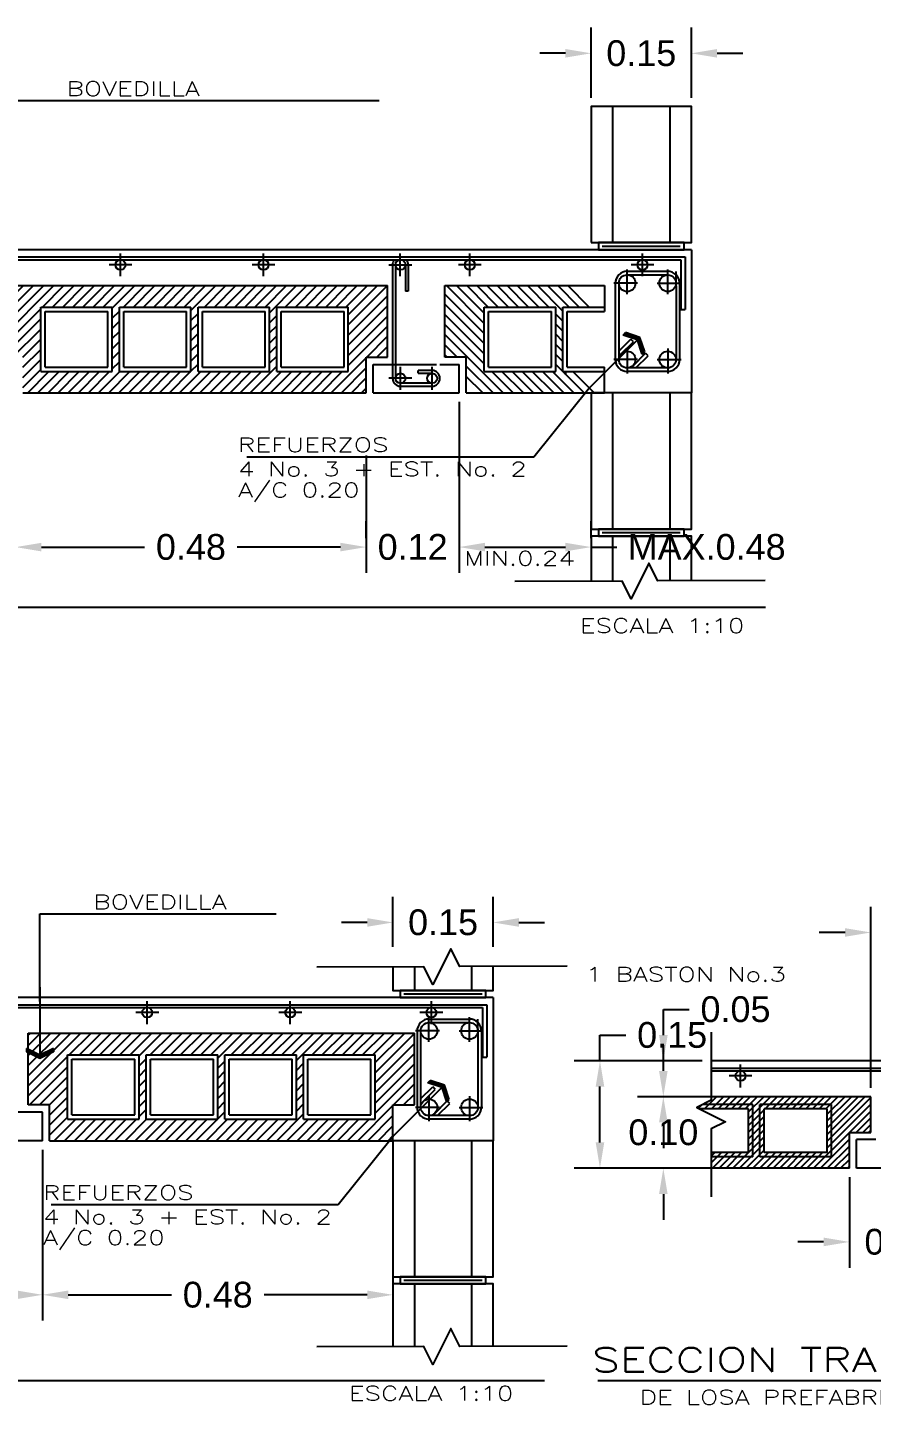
# Model space of a CAD drawing. Header units: inches. Extents: x -370 to 18, y -197 to 199.
# Drawn here: x -239.82 to -233.92, y 4.38 to 13.99 of the extents above; entities that cross this region are included whole.
import ezdxf
from ezdxf.enums import TextEntityAlignment as Align

# ---------------------------------------------------------------- set-up
doc = ezdxf.new("R2010")
doc.units = ezdxf.units.IN
doc.header["$MEASUREMENT"] = 0
doc.header["$PDMODE"] = 34
doc.header["$PDSIZE"] = 0.2
for name, color, linetype in [('ANNOBJ', 2, 'Continuous'), ('BLOCK', 2, 'Continuous'), ('COTAS', 1, 'Continuous'), ('DETALLE1', 1, 'Continuous'), ('EJES', 7, 'Continuous'), ('FLECHAS', 1, 'Continuous'), ('HIERRO', 4, 'Continuous'), ('NOTAS', 4, 'Continuous'), ('REFUERZO', 5, 'Continuous'), ('ROTULACION', 2, 'Continuous'), ('ROTULADO', 4, 'Continuous'), ('SECTION', 5, 'Continuous'), ('SISA', 2, 'Continuous'), ('TEXTO', 2, 'Continuous'), ('Textos', 2, 'Continuous'), ('XFINE', 1, 'Continuous')]:
    doc.layers.add(name, color=color, linetype=linetype)
doc.styles.add('HAND', font='ROMANS.shx', dxfattribs={"width": 1.35})
doc.styles.add('ROMANS', font='romans.shx', dxfattribs={"width": 1.35})
doc.styles.get("Standard").update_dxf_attribs({"font": 'arial.ttf'})
doc.dimstyles.get("Standard").update_dxf_attribs({"dimtxt": 0.18, "dimasz": 0.18, "dimexe": 0.18, "dimexo": 0.0625, "dimgap": 0.09, "dimtad": 0, "dimtih": 1, "dimtoh": 1, "dimdec": 4, "dimzin": 0, "dimdsep": 46, "dimtxsty": 'Standard', "dimcen": 0.09, "dimadec": 0, "dimazin": 0, "dimtfac": 1, "dimtdec": 4, "dimtofl": 0, "dimtmove": 0, "dimatfit": 3, "dimfxl": 1, "dimtolj": 1, "dimtzin": 0, "dimarcsym": 0})

# ---------------------------------------------------------------- blocks, each defined once
blk = doc.blocks.new('*D538')
at = {"layer": 'COTAS', "color": 0, "lineweight": -2, "transparency": 16777216}
for p, q in [((-237.2643, 7.573), (-237.2643, 7.9228)), ((-236.5643, 7.573), (-236.5643, 7.9228)), ((-237.4443, 7.7428), (-237.6243, 7.7428)), ((-236.3843, 7.7428), (-236.2043, 7.7428))]:
    blk.add_line(p, q, dxfattribs=at)
at = {"layer": 'COTAS', "color": 0, "transparency": 16777216}
for points in [[(-237.4443, 7.7728), (-237.4443, 7.7128), (-237.2643, 7.7428)], [(-236.3843, 7.7728), (-236.3843, 7.7128), (-236.5643, 7.7428)]]:
    blk.add_solid(points, dxfattribs=at)
at = {"layer": 'DEFPOINTS', "color": 0, "transparency": 16777216}
for p in [(-236.5643, 7.7428), (-237.2643, 7.5105), (-236.5643, 7.5105)]:
    blk.add_point(p, dxfattribs=at)
at = {"layer": 'COTAS', "color": 0, "transparency": 16777216, "insert": (-236.9143, 7.7428), "char_height": 0.18, "attachment_point": 5}
blk.add_mtext('\\A1;0.15', dxfattribs=at)
blk = doc.blocks.new('*D542')
at = {"layer": 'COTAS', "color": 0, "lineweight": -2, "transparency": 16777216}
for p, q in [((-240.3143, 6.1558), (-240.3143, 4.962)), ((-239.7143, 6.1558), (-239.7143, 4.962)), ((-240.3143, 5.142), (-240.4943, 5.142)), ((-239.8943, 5.142), (-240.1343, 5.142))]:
    blk.add_line(p, q, dxfattribs=at)
at = {"layer": 'COTAS', "color": 0, "transparency": 16777216}
for points in [[(-240.1343, 5.172), (-240.1343, 5.112), (-240.3143, 5.142)], [(-239.8943, 5.172), (-239.8943, 5.112), (-239.7143, 5.142)]]:
    blk.add_solid(points, dxfattribs=at)
at = {"layer": 'DEFPOINTS', "color": 0, "transparency": 16777216}
for p in [(-240.3143, 6.2183), (-239.7143, 6.2183), (-240.3143, 5.142)]:
    blk.add_point(p, dxfattribs=at)
at = {"layer": 'COTAS', "color": 0, "transparency": 16777216, "insert": (-240.8171, 5.142), "char_height": 0.18, "attachment_point": 5}
blk.add_mtext('\\A1;0.12', dxfattribs=at)
blk = doc.blocks.new('*X536')
at = {"color": 0}
for p, q in [((81.1118, 28.291), (81.1852, 28.3643)), ((81.1118, 28.3051), (81.171, 28.3643)), ((81.1118, 28.3192), (81.1569, 28.3643)), ((81.1118, 28.3334), (81.1428, 28.3643)), ((81.1118, 28.3475), (81.1286, 28.3643)), ((81.1118, 28.3617), (81.1145, 28.3643)), ((81.1693, 28.3343), (81.1993, 28.3643)), ((81.1835, 28.3343), (81.2135, 28.3643)), ((81.1976, 28.3343), (81.2276, 28.3643)), ((81.2118, 28.3343), (81.2418, 28.3643)), ((81.2259, 28.3343), (81.2559, 28.3643)), ((81.24, 28.3343), (81.27, 28.3643)), ((81.2542, 28.3343), (81.2842, 28.3643)), ((81.2668, 28.3328), (81.2983, 28.3643)), ((81.2825, 28.3343), (81.3125, 28.3643)), ((81.2966, 28.3343), (81.3266, 28.3643)), ((81.3107, 28.3343), (81.3407, 28.3643)), ((81.3249, 28.3343), (81.3549, 28.3643)), ((81.339, 28.3343), (81.369, 28.3643)), ((81.3532, 28.3343), (81.3832, 28.3643)), ((81.3673, 28.3343), (81.3973, 28.3643)), ((81.3768, 28.3297), (81.4115, 28.3643)), ((81.3956, 28.3343), (81.4256, 28.3643)), ((81.4097, 28.3343), (81.4397, 28.3643)), ((81.4239, 28.3343), (81.4539, 28.3643)), ((81.438, 28.3343), (81.468, 28.3643)), ((81.4522, 28.3343), (81.4822, 28.3643)), ((81.4663, 28.3343), (81.4963, 28.3643)), ((81.4805, 28.3343), (81.5105, 28.3643)), ((81.4868, 28.3265), (81.5246, 28.3643)), ((81.5087, 28.3343), (81.5387, 28.3643)), ((81.5229, 28.3343), (81.5529, 28.3643)), ((81.537, 28.3343), (81.567, 28.3643)), ((81.5512, 28.3343), (81.5812, 28.3643)), ((81.5653, 28.3343), (81.5953, 28.3643)), ((81.5794, 28.3343), (81.6094, 28.3643)), ((81.5936, 28.3343), (81.6236, 28.3643)), ((81.5968, 28.3234), (81.6377, 28.3643)), ((81.5968, 28.3093), (81.6518, 28.3643)), ((81.1118, 28.2768), (81.1668, 28.3318)), ((81.5968, 28.2951), (81.6518, 28.3501)), ((81.5968, 28.281), (81.6518, 28.336)), ((81.1135, 28.2643), (81.1668, 28.3177)), ((81.2668, 28.3187), (81.2768, 28.3287)), ((81.2668, 28.3045), (81.2768, 28.3145)), ((81.3768, 28.3155), (81.3868, 28.3255)), ((81.4868, 28.3124), (81.4968, 28.3224)), ((81.5968, 28.2668), (81.6518, 28.3218)), ((81.1276, 28.2643), (81.1668, 28.3035)), ((81.2668, 28.2904), (81.2768, 28.3004)), ((81.3768, 28.3014), (81.3868, 28.3114)), ((81.3768, 28.2873), (81.3868, 28.2973)), ((81.4868, 28.2983), (81.4968, 28.3083)), ((81.4868, 28.2841), (81.4968, 28.2941)), ((81.5968, 28.2527), (81.6518, 28.3077)), ((81.6226, 28.2643), (81.6518, 28.2936)), ((81.1418, 28.2643), (81.1668, 28.2894)), ((81.1418, 28.2502), (81.1668, 28.2752)), ((81.2668, 28.2762), (81.2768, 28.2862)), ((81.3768, 28.2731), (81.3868, 28.2831)), ((81.4868, 28.27), (81.4968, 28.28)), ((81.6367, 28.2643), (81.6518, 28.2794)), ((81.1418, 28.2361), (81.1668, 28.2611)), ((81.2668, 28.2621), (81.2768, 28.2721)), ((81.2668, 28.248), (81.2768, 28.258)), ((81.3768, 28.259), (81.3868, 28.269)), ((81.3768, 28.2448), (81.3868, 28.2548)), ((81.4868, 28.2558), (81.4968, 28.2658)), ((81.5726, 28.2143), (81.6218, 28.2636)), ((81.6509, 28.2643), (81.6518, 28.2653)), ((81.1418, 28.222), (81.1668, 28.247)), ((81.1483, 28.2143), (81.1783, 28.2443)), ((81.1625, 28.2143), (81.1925, 28.2443)), ((81.1766, 28.2143), (81.2066, 28.2443)), ((81.1907, 28.2143), (81.2207, 28.2443)), ((81.2049, 28.2143), (81.2349, 28.2443)), ((81.219, 28.2143), (81.249, 28.2443)), ((81.2332, 28.2143), (81.2632, 28.2443)), ((81.2473, 28.2143), (81.2773, 28.2443)), ((81.2615, 28.2143), (81.2915, 28.2443)), ((81.2756, 28.2143), (81.3056, 28.2443)), ((81.2897, 28.2143), (81.3197, 28.2443)), ((81.3039, 28.2143), (81.3339, 28.2443)), ((81.318, 28.2143), (81.348, 28.2443)), ((81.3322, 28.2143), (81.3622, 28.2443)), ((81.3463, 28.2143), (81.3763, 28.2443)), ((81.3605, 28.2143), (81.3905, 28.2443)), ((81.3746, 28.2143), (81.4046, 28.2443)), ((81.3887, 28.2143), (81.4187, 28.2443)), ((81.4029, 28.2143), (81.4329, 28.2443)), ((81.417, 28.2143), (81.447, 28.2443)), ((81.4312, 28.2143), (81.4612, 28.2443)), ((81.4453, 28.2143), (81.4753, 28.2443)), ((81.4594, 28.2143), (81.4968, 28.2517)), ((81.4736, 28.2143), (81.5036, 28.2443)), ((81.4877, 28.2143), (81.5177, 28.2443)), ((81.5019, 28.2143), (81.5319, 28.2443)), ((81.516, 28.2143), (81.546, 28.2443)), ((81.5302, 28.2143), (81.5602, 28.2443)), ((81.5443, 28.2143), (81.5743, 28.2443)), ((81.5584, 28.2143), (81.5884, 28.2443)), ((81.5867, 28.2143), (81.6218, 28.2494)), ((81.6009, 28.2143), (81.6218, 28.2353)), ((81.615, 28.2143), (81.6218, 28.2211))]:
    blk.add_line(p, q, dxfattribs=at)
blk = doc.blocks.new('*D546')
at = {"layer": 'COTAS', "color": 0, "lineweight": -2, "transparency": 16777216}
for p, q in [((-239.7143, 6.1558), (-239.7143, 4.962)), ((-237.2643, 5.7826), (-237.2643, 4.962)), ((-239.5343, 5.142), (-238.8132, 5.142)), ((-237.4443, 5.142), (-238.1653, 5.142))]:
    blk.add_line(p, q, dxfattribs=at)
at = {"layer": 'COTAS', "color": 0, "transparency": 16777216}
for points in [[(-239.5343, 5.172), (-239.5343, 5.112), (-239.7143, 5.142)], [(-237.4443, 5.172), (-237.4443, 5.112), (-237.2643, 5.142)]]:
    blk.add_solid(points, dxfattribs=at)
at = {"layer": 'DEFPOINTS', "color": 0, "transparency": 16777216}
for p in [(-239.7143, 6.2183), (-237.2643, 5.8451), (-239.7143, 5.142)]:
    blk.add_point(p, dxfattribs=at)
at = {"layer": 'COTAS', "color": 0, "transparency": 16777216, "insert": (-238.4893, 5.142), "char_height": 0.18, "attachment_point": 5}
blk.add_mtext('\\A1;0.48', dxfattribs=at)
blk = doc.blocks.new('ZA_ARRW0')
for p, q in [((-1, 0), (0, 0)), ((-0.144, 0.188), (-0.05, 0)), ((-0.144, 0.188), (-0.097, 0.188)), ((-0.05, 0), (-0.144, -0.188)), ((-0.097, 0.188), (-0.003, 0)), ((-0.003, 0), (-0.097, -0.188)), ((-0.144, -0.188), (-0.097, -0.188))]:
    blk.add_line(p, q)
for points in [[(-0.144, 0.188), (-0.05, 0), (-0.097, 0.188), (-0.003, 0)], [(-0.144, -0.188), (-0.05, 0), (-0.097, -0.188), (-0.003, 0)]]:
    blk.add_solid(points)
blk = doc.blocks.new('*D548')
at = {"layer": 'COTAS', "color": 0, "lineweight": -2, "transparency": 16777216}
for p, q in [((-236.8017, 11.3781), (-236.8017, 10.1843)), ((-237.4517, 10.4268), (-237.4517, 10.5443)), ((-237.6317, 10.3643), (-237.8117, 10.3643)), ((-236.6217, 10.3643), (-236.4417, 10.3643))]:
    blk.add_line(p, q, dxfattribs=at)
at = {"layer": 'COTAS', "color": 0, "transparency": 16777216}
for points in [[(-237.6317, 10.3943), (-237.6317, 10.3343), (-237.4517, 10.3643)], [(-236.6217, 10.3943), (-236.6217, 10.3343), (-236.8017, 10.3643)]]:
    blk.add_solid(points, dxfattribs=at)
at = {"layer": 'DEFPOINTS', "color": 0, "transparency": 16777216}
for p in [(-236.8017, 11.4406), (-237.4517, 10.3643), (-236.8017, 10.3643)]:
    blk.add_point(p, dxfattribs=at)
at = {"layer": 'COTAS', "color": 0, "transparency": 16777216, "insert": (-237.1267, 10.3643), "char_height": 0.18, "attachment_point": 5}
blk.add_mtext('\\A1;0.12', dxfattribs=at)
blk = doc.blocks.new('*D551')
at = {"layer": 'COTAS', "color": 0, "lineweight": -2, "transparency": 16777216}
for p, q in [((-235.3745, 6.9559), (-235.3745, 7.1359)), ((-235.3745, 7.1359), (-235.1945, 7.1359)), ((-235.1036, 6.7759), (-235.5545, 6.7759)), ((-234.9876, 6.5259), (-235.5545, 6.5259)), ((-235.3745, 6.3459), (-235.3745, 6.1659))]:
    blk.add_line(p, q, dxfattribs=at)
at = {"layer": 'COTAS', "color": 0, "transparency": 16777216}
for points in [[(-235.4045, 6.9559), (-235.3445, 6.9559), (-235.3745, 6.7759)], [(-235.4045, 6.3459), (-235.3445, 6.3459), (-235.3745, 6.5259)]]:
    blk.add_solid(points, dxfattribs=at)
at = {"layer": 'DEFPOINTS', "color": 0, "transparency": 16777216}
for p in [(-235.3745, 6.7759), (-235.0411, 6.7759), (-234.9251, 6.5259)]:
    blk.add_point(p, dxfattribs=at)
at = {"layer": 'COTAS', "color": 0, "transparency": 16777216, "insert": (-234.87, 7.1359), "char_height": 0.18, "attachment_point": 5}
blk.add_mtext('\\A1;0.05', dxfattribs=at)
blk = doc.blocks.new('*D552')
at = {"layer": 'COTAS', "color": 0, "lineweight": -2, "transparency": 16777216}
for p, q in [((-235.3745, 6.7059), (-235.3745, 6.8859)), ((-234.9876, 6.5259), (-235.5545, 6.5259)), ((-235.0305, 6.026), (-235.5545, 6.026)), ((-235.3745, 5.846), (-235.3745, 5.666))]:
    blk.add_line(p, q, dxfattribs=at)
at = {"layer": 'COTAS', "color": 0, "transparency": 16777216}
for points in [[(-235.4045, 6.7059), (-235.3445, 6.7059), (-235.3745, 6.5259)], [(-235.4045, 5.846), (-235.3445, 5.846), (-235.3745, 6.026)]]:
    blk.add_solid(points, dxfattribs=at)
at = {"layer": 'DEFPOINTS', "color": 0, "transparency": 16777216}
for p in [(-235.3745, 6.5259), (-234.9251, 6.5259), (-234.968, 6.026)]:
    blk.add_point(p, dxfattribs=at)
at = {"layer": 'COTAS', "color": 0, "transparency": 16777216, "insert": (-235.3745, 6.276), "char_height": 0.18, "attachment_point": 5}
blk.add_mtext('\\A1;0.10', dxfattribs=at)
blk = doc.blocks.new('*D554')
at = {"layer": 'COTAS', "color": 0, "lineweight": -2, "transparency": 16777216}
for p, q in [((-235.8174, 6.7759), (-235.8174, 6.9559)), ((-235.8174, 6.9559), (-235.6374, 6.9559)), ((-235.437, 6.7759), (-235.9974, 6.7759)), ((-235.8174, 6.206), (-235.8174, 6.5959)), ((-235.437, 6.026), (-235.9974, 6.026))]:
    blk.add_line(p, q, dxfattribs=at)
at = {"layer": 'COTAS', "color": 0, "transparency": 16777216}
for points in [[(-235.8474, 6.5959), (-235.7874, 6.5959), (-235.8174, 6.7759)], [(-235.8474, 6.206), (-235.7874, 6.206), (-235.8174, 6.026)]]:
    blk.add_solid(points, dxfattribs=at)
at = {"layer": 'DEFPOINTS', "color": 0, "transparency": 16777216}
for p in [(-235.8174, 6.7759), (-235.3745, 6.7759), (-235.3745, 6.026)]:
    blk.add_point(p, dxfattribs=at)
at = {"layer": 'COTAS', "color": 0, "transparency": 16777216, "insert": (-235.313, 6.9559), "char_height": 0.18, "attachment_point": 5}
blk.add_mtext('\\A1;0.15', dxfattribs=at)
blk = doc.blocks.new('*D555')
at = {"layer": 'COTAS', "color": 0, "lineweight": -2, "transparency": 16777216}
for p, q in [((-234.0742, 5.9635), (-234.0742, 5.3315)), ((-233.3742, 5.9635), (-233.3742, 5.3315)), ((-234.2542, 5.5115), (-234.4342, 5.5115)), ((-233.1942, 5.5115), (-233.0142, 5.5115))]:
    blk.add_line(p, q, dxfattribs=at)
at = {"layer": 'COTAS', "color": 0, "transparency": 16777216}
for points in [[(-234.2542, 5.5415), (-234.2542, 5.4815), (-234.0742, 5.5115)], [(-233.1942, 5.5415), (-233.1942, 5.4815), (-233.3742, 5.5115)]]:
    blk.add_solid(points, dxfattribs=at)
at = {"layer": 'DEFPOINTS', "color": 0, "transparency": 16777216}
for p in [(-234.0742, 6.026), (-233.3742, 6.026), (-233.3742, 5.5115)]:
    blk.add_point(p, dxfattribs=at)
at = {"layer": 'COTAS', "color": 0, "transparency": 16777216, "insert": (-233.7242, 5.5115), "char_height": 0.18, "attachment_point": 5}
blk.add_mtext('\\A1;0.12', dxfattribs=at)
blk = doc.blocks.new('*D558')
at = {"layer": 'COTAS', "color": 0, "lineweight": -2, "transparency": 16777216}
for p, q in [((-233.9242, 6.5884), (-233.9242, 7.8529)), ((-233.5242, 6.5884), (-233.5242, 7.8529)), ((-234.1042, 7.6729), (-234.2842, 7.6729)), ((-233.3442, 7.6729), (-233.1642, 7.6729))]:
    blk.add_line(p, q, dxfattribs=at)
at = {"layer": 'COTAS', "color": 0, "transparency": 16777216}
for points in [[(-234.1042, 7.7029), (-234.1042, 7.6429), (-233.9242, 7.6729)], [(-233.3442, 7.7029), (-233.3442, 7.6429), (-233.5242, 7.6729)]]:
    blk.add_solid(points, dxfattribs=at)
at = {"layer": 'DEFPOINTS', "color": 0, "transparency": 16777216}
for p in [(-233.5242, 7.6729), (-233.9242, 6.5259), (-233.5242, 6.5259)]:
    blk.add_point(p, dxfattribs=at)
at = {"layer": 'COTAS', "color": 0, "transparency": 16777216, "insert": (-232.8407, 7.6729), "char_height": 0.18, "attachment_point": 5}
blk.add_mtext('\\A1;0.10', dxfattribs=at)
blk = doc.blocks.new('*D559')
at = {"layer": 'COTAS', "color": 0, "lineweight": -2, "transparency": 16777216}
for p, q in [((-239.9017, 11.3781), (-239.9017, 10.1843)), ((-237.4517, 11.0049), (-237.4517, 10.1843)), ((-239.7217, 10.3643), (-239.0006, 10.3643)), ((-237.6317, 10.3643), (-238.3527, 10.3643))]:
    blk.add_line(p, q, dxfattribs=at)
at = {"layer": 'COTAS', "color": 0, "transparency": 16777216}
for points in [[(-239.7217, 10.3943), (-239.7217, 10.3343), (-239.9017, 10.3643)], [(-237.6317, 10.3943), (-237.6317, 10.3343), (-237.4517, 10.3643)]]:
    blk.add_solid(points, dxfattribs=at)
at = {"layer": 'DEFPOINTS', "color": 0, "transparency": 16777216}
for p in [(-239.9017, 11.4406), (-237.4517, 11.0674), (-239.9017, 10.3643)]:
    blk.add_point(p, dxfattribs=at)
at = {"layer": 'COTAS', "color": 0, "transparency": 16777216, "insert": (-238.6767, 10.3643), "char_height": 0.18, "attachment_point": 5}
blk.add_mtext('\\A1;0.48', dxfattribs=at)
blk = doc.blocks.new('*D563')
at = {"layer": 'COTAS', "color": 0, "lineweight": -2, "transparency": 16777216}
for p, q in [((-235.8787, 13.5031), (-235.8787, 13.993)), ((-235.1787, 13.5031), (-235.1787, 13.993)), ((-236.0587, 13.813), (-236.2387, 13.813)), ((-234.9987, 13.813), (-234.8187, 13.813))]:
    blk.add_line(p, q, dxfattribs=at)
at = {"layer": 'COTAS', "color": 0, "transparency": 16777216}
for points in [[(-236.0587, 13.843), (-236.0587, 13.783), (-235.8787, 13.813)], [(-234.9987, 13.843), (-234.9987, 13.783), (-235.1787, 13.813)]]:
    blk.add_solid(points, dxfattribs=at)
at = {"layer": 'DEFPOINTS', "color": 0, "transparency": 16777216}
for p in [(-235.1787, 13.813), (-235.8787, 13.4406), (-235.1787, 13.4406)]:
    blk.add_point(p, dxfattribs=at)
at = {"layer": 'COTAS', "color": 0, "transparency": 16777216, "insert": (-235.5287, 13.813), "char_height": 0.18, "attachment_point": 5}
blk.add_mtext('\\A1;0.15', dxfattribs=at)
blk = doc.blocks.new('*D564')
at = {"layer": 'COTAS', "color": 0, "lineweight": -2, "transparency": 16777216}
for p, q in [((-236.8017, 11.3781), (-236.8017, 10.1843)), ((-235.8787, 10.4268), (-235.8787, 10.5443)), ((-236.6217, 10.3643), (-236.0587, 10.3643)), ((-235.8787, 10.3643), (-235.6987, 10.3643))]:
    blk.add_line(p, q, dxfattribs=at)
at = {"layer": 'COTAS', "color": 0, "transparency": 16777216}
for points in [[(-236.6217, 10.3943), (-236.6217, 10.3343), (-236.8017, 10.3643)], [(-236.0587, 10.3943), (-236.0587, 10.3343), (-235.8787, 10.3643)]]:
    blk.add_solid(points, dxfattribs=at)
at = {"layer": 'DEFPOINTS', "color": 0, "transparency": 16777216}
for p in [(-236.8017, 11.4406), (-235.8787, 10.3643), (-235.8787, 10.3643)]:
    blk.add_point(p, dxfattribs=at)
at = {"layer": 'COTAS', "color": 0, "transparency": 16777216, "insert": (-235.0715, 10.3643), "char_height": 0.18, "attachment_point": 5}
blk.add_mtext('\\A1;MAX.0.48', dxfattribs=at)

msp = doc.modelspace()

# ---------------------------------------------------------------- hatches: boundary and pattern name
at = {"layer": 'COTAS'}
h = msp.add_hatch(dxfattribs=at)
h.set_pattern_fill('_U', color=256, scale=0.03333, angle=45, style=0, pattern_type=0)
h.set_pattern_definition([(45, (-249.736566, 36.052147), (-0.023567975, 0.023567975), [])])
h.paths.add_polyline_path([(-233.92417, 6.52593), (-235.04109, 6.52593), (-235.04109, 6.50093), (-235.09908, 6.47193), (-234.74909, 6.47193), (-234.74909, 6.1053), (-235.04109, 6.1053), (-235.04109, 6.02598), (-234.07415, 6.02598), (-234.07415, 6.27595), (-233.94024, 6.27595), (-233.92417, 6.29202)])
h.paths.add_polyline_path([(-234.19914, 6.1053), (-234.69909, 6.1053), (-234.69909, 6.47193), (-234.19914, 6.47193)], flags=0)
h.paths.add_polyline_path([(-234.22914, 6.1353), (-234.6691, 6.1353), (-234.6691, 6.44194), (-234.22914, 6.44194)], flags=0)
h.paths.add_polyline_path([(-234.69909, 6.47193), (-234.69909, 6.1053), (-234.19914, 6.1053), (-234.19914, 6.47193)], flags=16)
h.paths.add_polyline_path([(-234.77909, 6.44194), (-234.77909, 6.1353), (-235.04109, 6.1353), (-235.04109, 6.1053), (-234.74909, 6.1053), (-234.74909, 6.47193), (-235.09908, 6.47193), (-235.14108, 6.45094), (-235.12308, 6.44194)])

# ---------------------------------------------------------------- linework, layer by layer
at = {"layer": 'ANNOBJ', "color": 1}
for p, q in [((-242.66635, 4.54296), (-236.20476, 4.54296)), ((-235.83225, 4.54296), (-229.19209, 4.54296))]:
    msp.add_line(p, q, dxfattribs=at)
for points in [[(-234.66204, 10.13016), (-235.41204, 10.12759), (-235.47497, 10.25238), (-235.59911, 10.00195), (-235.66204, 10.12674), (-236.41204, 10.12417)], [(-236.04757, 7.437), (-236.79757, 7.43443), (-236.8605, 7.55922), (-236.98464, 7.30879), (-237.04757, 7.43358), (-237.79757, 7.43101)], [(-236.04757, 4.78423), (-236.79757, 4.78166), (-236.8605, 4.90645), (-236.98464, 4.65602), (-237.04757, 4.78081), (-237.79757, 4.77824)]]:
    msp.add_lwpolyline(points, dxfattribs=at)
at = {"layer": 'BLOCK', "color": 3}
for p, q in [((-235.72875, 13.44056), (-235.72875, 12.49056)), ((-235.72875, 11.44056), (-235.72875, 10.49056)), ((-235.72875, 10.44056), (-235.72875, 10.1272)), ((-237.11428, 7.43335), (-237.11428, 7.26833)), ((-237.11428, 6.21833), (-237.11428, 5.26833)), ((-237.11428, 5.21833), (-237.11428, 4.78127))]:
    msp.add_line(p, q, dxfattribs=at)
at = {"layer": 'BLOCK', "color": 2}
for p, q in [((-235.32875, 13.44056), (-235.32875, 12.49056)), ((-235.32875, 11.44056), (-235.32875, 10.49056)), ((-235.32875, 10.44056), (-235.32875, 10.12857)), ((-236.71428, 7.43472), (-236.71428, 7.26833)), ((-236.71428, 6.21833), (-236.71428, 5.26833)), ((-236.71428, 5.21833), (-236.71428, 4.78264))]:
    msp.add_line(p, q, dxfattribs=at)
at = {"layer": 'BLOCK'}
for p, q in [((-235.80219, 12.46556), (-235.25588, 12.46556)), ((-235.80219, 10.46556), (-235.25588, 10.46556)), ((-237.18771, 7.24333), (-236.64141, 7.24333)), ((-237.18771, 5.24333), (-236.64141, 5.24333))]:
    msp.add_line(p, q, dxfattribs=at)
for points in [[(-235.87875, 12.49056), (-235.17875, 12.49056), (-235.17875, 13.44056), (-235.87875, 13.44056)], [(-235.87875, 10.49056), (-235.17875, 10.49056), (-235.17875, 11.44056), (-235.87875, 11.44056)], [(-237.26428, 5.26833), (-236.56428, 5.26833), (-236.56428, 6.21833), (-237.26428, 6.21833)]]:
    msp.add_lwpolyline(points, close=True, dxfattribs=at)
for points in [[(-235.17875, 10.12908), (-235.17875, 10.44056), (-235.87875, 10.44056), (-235.87875, 10.12669)], [(-237.26428, 7.43284), (-237.26428, 7.26833), (-236.56428, 7.26833), (-236.56428, 7.43523)], [(-236.56428, 4.78315), (-236.56428, 5.21833), (-237.26428, 5.21833), (-237.26428, 4.78076)]]:
    msp.add_lwpolyline(points, dxfattribs=at)
at = {"layer": 'COTAS'}
for p, q in [((-235.78464, 12.19056), (-235.78464, 12.01056)), ((-236.05035, 11.57336), (-236.0644, 11.57336)), ((-235.78464, 11.44056), (-235.78464, 11.62056)), ((-236.28054, 10.99213), (-238.28626, 10.99213)), ((-237.64711, 5.76989), (-239.65283, 5.76989))]:
    msp.add_line(p, q, dxfattribs=at)
at = {"layer": 'DETALLE1', "color": 6}
for p, q in [((-235.17875, 12.44056), (-241.5187, 12.44056)), ((-240.00167, 12.19056), (-237.30167, 12.19056)), ((-237.30167, 11.69056), (-237.30167, 12.19056)), ((-236.90167, 12.19056), (-235.78464, 12.19056)), ((-236.90167, 11.69056), (-236.90167, 12.19056)), ((-236.81489, 11.69056), (-236.90167, 11.77734)), ((-237.45167, 11.69056), (-237.30167, 11.69056)), ((-237.45167, 11.44056), (-237.45167, 11.69056)), ((-236.8856, 11.69056), (-236.90167, 11.70663)), ((-236.75167, 11.69056), (-236.90167, 11.69056)), ((-236.75167, 11.44056), (-236.75167, 11.69056)), ((-236.56428, 7.21833), (-241.3313, 7.21833)), ((-239.81428, 6.96833), (-237.11428, 6.96833)), ((-239.81428, 6.46833), (-239.81428, 6.96833)), ((-237.11428, 6.46833), (-237.11428, 6.96833)), ((-229.30758, 6.7759), (-235.04109, 6.7759)), ((-239.66428, 6.46833), (-239.81428, 6.46833)), ((-239.66428, 6.21833), (-239.66428, 6.46833)), ((-237.26428, 6.21833), (-237.26428, 6.46833)), ((-237.26428, 6.46833), (-237.11428, 6.46833)), ((-233.92417, 6.52593), (-235.04109, 6.52593)), ((-233.92417, 6.27595), (-233.92417, 6.52593)), ((-234.07415, 6.27595), (-233.92417, 6.27595)), ((-234.07415, 6.02598), (-234.07415, 6.27595)), ((-233.94024, 6.27595), (-233.92417, 6.29202))]:
    msp.add_line(p, q, dxfattribs=at)
at = {"layer": 'DETALLE1'}
for p, q in [((-239.16925, 12.25572), (-239.16925, 12.41572)), ((-238.16925, 12.25572), (-238.16925, 12.41572)), ((-237.2134, 12.25572), (-237.2134, 12.41572)), ((-236.7273, 12.25572), (-236.7273, 12.41572)), ((-235.52008, 12.25572), (-235.52008, 12.41572)), ((-241.5187, 12.39072), (-235.22266, 12.39072)), ((-239.08925, 12.33572), (-239.24925, 12.33572)), ((-238.08925, 12.33572), (-238.24925, 12.33572)), ((-237.29236, 12.33676), (-237.13236, 12.33676)), ((-236.6473, 12.33572), (-236.8073, 12.33572)), ((-235.44008, 12.33572), (-235.60008, 12.33572)), ((-237.13236, 11.54322), (-237.29236, 11.54322)), ((-237.13236, 11.54322), (-237.29236, 11.54322)), ((-237.21236, 11.46322), (-237.21236, 11.62322)), ((-236.99097, 11.46322), (-236.99097, 11.62322)), ((-241.3313, 7.16849), (-236.60818, 7.16849)), ((-238.98186, 7.03349), (-238.98186, 7.19349)), ((-237.98186, 7.03349), (-237.98186, 7.19349)), ((-236.99587, 7.03349), (-236.99587, 7.19349)), ((-238.90186, 7.11349), (-239.06186, 7.11349)), ((-237.90186, 7.11349), (-238.06186, 7.11349)), ((-236.91587, 7.11349), (-237.07587, 7.11349)), ((-234.83477, 6.59108), (-234.83477, 6.75107)), ((-235.04109, 6.72607), (-229.30758, 6.72607)), ((-234.75478, 6.67107), (-234.91477, 6.67107))]:
    msp.add_line(p, q, dxfattribs=at)
at = {"layer": 'DETALLE1', "color": 2}
for p, q in [((-241.5187, 12.37072), (-235.25286, 12.37072)), ((-237.26736, 12.33572), (-237.26736, 11.54322)), ((-237.17736, 12.33572), (-237.17736, 12.15284)), ((-239.25667, 11.62056), (-239.25667, 12.01056)), ((-238.70667, 11.62056), (-238.70667, 12.01056)), ((-238.15667, 11.62056), (-238.15667, 12.01056)), ((-237.60667, 11.62056), (-237.60667, 12.01056)), ((-236.15667, 11.62056), (-236.15667, 12.01056)), ((-239.69667, 11.62056), (-239.25667, 11.62056)), ((-239.14667, 11.62056), (-238.70667, 11.62056)), ((-238.59667, 11.62056), (-238.15667, 11.62056)), ((-238.04667, 11.62056), (-237.60667, 11.62056)), ((-237.08901, 11.57822), (-237.08901, 11.59822)), ((-237.08901, 11.57822), (-236.99097, 11.57822)), ((-236.59667, 11.62056), (-236.15667, 11.62056)), ((-236.04667, 11.62056), (-235.78464, 11.62056)), ((-236.99097, 11.50822), (-237.21236, 11.50822)), ((-241.3313, 7.14849), (-236.63839, 7.14849)), ((-239.06928, 6.39833), (-239.06928, 6.78833)), ((-238.51928, 6.39833), (-238.51928, 6.78833)), ((-237.96928, 6.39833), (-237.96928, 6.78833)), ((-237.41928, 6.39833), (-237.41928, 6.78833)), ((-235.04109, 6.70607), (-229.30758, 6.70607)), ((-239.50928, 6.39833), (-239.06928, 6.39833)), ((-238.95928, 6.39833), (-238.51928, 6.39833)), ((-238.40928, 6.39833), (-237.96928, 6.39833)), ((-237.85928, 6.39833), (-237.41928, 6.39833)), ((-234.6691, 6.1353), (-234.6691, 6.44194)), ((-234.77909, 6.1353), (-235.04109, 6.1353)), ((-234.22914, 6.1353), (-234.6691, 6.1353))]:
    msp.add_line(p, q, dxfattribs=at)
at = {"layer": 'DETALLE1', "color": 1}
for p, q in [((-237.24736, 12.33572), (-237.24736, 11.54322)), ((-237.15736, 12.33572), (-237.15736, 12.15284)), ((-237.15736, 12.15284), (-237.17736, 12.15284)), ((-236.62667, 11.8559), (-236.90167, 12.1309)), ((-236.62667, 11.92661), (-236.89062, 12.19056)), ((-236.62667, 11.99732), (-236.81991, 12.19056)), ((-236.5992, 12.04056), (-236.7492, 12.19056)), ((-236.52849, 12.04056), (-236.67849, 12.19056)), ((-236.45778, 12.04056), (-236.60778, 12.19056)), ((-236.38707, 12.04056), (-236.53707, 12.19056)), ((-236.31636, 12.04056), (-236.46636, 12.19056)), ((-236.24565, 12.04056), (-236.39565, 12.19056)), ((-236.17494, 12.04056), (-236.32494, 12.19056)), ((-236.07667, 12.013), (-236.25423, 12.19056)), ((-236.03352, 12.04056), (-236.18352, 12.19056)), ((-235.96281, 12.04056), (-236.11281, 12.19056)), ((-235.8921, 12.04056), (-236.0421, 12.19056)), ((-239.22667, 11.59056), (-239.22667, 12.04056)), ((-238.67667, 11.59056), (-238.67667, 12.04056)), ((-238.12667, 11.59056), (-238.12667, 12.04056)), ((-237.57667, 11.59056), (-237.57667, 12.04056)), ((-236.62667, 11.78519), (-236.90167, 12.06019)), ((-236.12667, 11.59056), (-236.12667, 12.04056)), ((-239.69667, 12.01056), (-239.25667, 12.01056)), ((-239.69667, 11.62056), (-239.69667, 12.01056)), ((-239.14667, 12.01056), (-238.70667, 12.01056)), ((-239.14667, 11.62056), (-239.14667, 12.01056)), ((-238.59667, 11.62056), (-238.59667, 12.01056)), ((-238.59667, 12.01056), (-238.15667, 12.01056)), ((-238.04667, 11.62056), (-238.04667, 12.01056)), ((-238.04667, 12.01056), (-237.60667, 12.01056)), ((-236.62667, 11.71448), (-236.90167, 11.98948)), ((-236.59667, 12.01056), (-236.15667, 12.01056)), ((-236.59667, 11.62056), (-236.59667, 12.01056)), ((-236.07667, 11.94229), (-236.12667, 11.99229)), ((-236.04667, 12.01056), (-235.78464, 12.01056)), ((-236.04667, 11.62056), (-236.04667, 12.01056)), ((-236.62667, 11.64376), (-236.90167, 11.91876)), ((-236.49418, 11.44056), (-236.90167, 11.84805)), ((-236.07667, 11.87158), (-236.12667, 11.92158)), ((-236.07667, 11.80087), (-236.12667, 11.85087)), ((-236.07667, 11.73016), (-236.12667, 11.78016)), ((-236.07667, 11.65945), (-236.12667, 11.70945)), ((-235.92849, 11.44056), (-236.12667, 11.63874)), ((-239.72667, 11.59056), (-239.22667, 11.59056)), ((-239.17667, 11.59056), (-238.67667, 11.59056)), ((-238.62667, 11.59056), (-238.12667, 11.59056)), ((-238.07667, 11.59056), (-237.57667, 11.59056)), ((-236.99097, 11.59822), (-237.08901, 11.59822)), ((-236.56489, 11.44056), (-236.75167, 11.62734)), ((-236.6356, 11.44056), (-236.75167, 11.55663)), ((-236.62667, 11.59056), (-236.12667, 11.59056)), ((-236.42347, 11.44056), (-236.57347, 11.59056)), ((-236.35276, 11.44056), (-236.50276, 11.59056)), ((-236.28205, 11.44056), (-236.43205, 11.59056)), ((-236.21133, 11.44056), (-236.36133, 11.59056)), ((-236.14062, 11.44056), (-236.29062, 11.59056)), ((-236.06991, 11.44056), (-236.21991, 11.59056)), ((-235.9992, 11.44056), (-236.1492, 11.59056)), ((-236.07667, 11.59056), (-235.78464, 11.59056)), ((-235.85778, 11.44056), (-236.00778, 11.59056)), ((-237.21236, 11.48822), (-236.99097, 11.48822)), ((-239.50928, 6.78833), (-239.06928, 6.78833)), ((-239.50928, 6.39833), (-239.50928, 6.78833)), ((-239.03928, 6.36833), (-239.03928, 6.81833)), ((-238.95928, 6.78833), (-238.51928, 6.78833)), ((-238.95928, 6.39833), (-238.95928, 6.78833)), ((-238.48928, 6.36833), (-238.48928, 6.81833)), ((-238.40928, 6.78833), (-237.96928, 6.78833)), ((-238.40928, 6.39833), (-238.40928, 6.78833)), ((-237.93928, 6.36833), (-237.93928, 6.81833)), ((-237.85928, 6.78833), (-237.41928, 6.78833)), ((-237.85928, 6.39833), (-237.85928, 6.78833)), ((-237.38928, 6.36833), (-237.38928, 6.81833)), ((-234.69909, 6.1053), (-234.69909, 6.47193)), ((-239.53928, 6.36833), (-239.03928, 6.36833)), ((-238.98928, 6.36833), (-238.48928, 6.36833)), ((-238.43928, 6.36833), (-237.93928, 6.36833)), ((-237.88928, 6.36833), (-237.38928, 6.36833)), ((-234.77909, 6.44194), (-235.12308, 6.44194)), ((-234.77909, 6.1353), (-234.77909, 6.44194)), ((-234.22914, 6.44194), (-234.6691, 6.44194)), ((-234.22914, 6.1353), (-234.22914, 6.44194)), ((-234.74909, 6.1053), (-235.04109, 6.1053)), ((-234.19914, 6.1053), (-234.69909, 6.1053))]:
    msp.add_line(p, q, dxfattribs=at)
at = {"layer": 'DETALLE1', "color": 3}
for p, q in [((-239.72667, 12.04056), (-239.22667, 12.04056)), ((-239.72667, 11.59056), (-239.72667, 12.04056)), ((-239.17667, 12.04056), (-238.67667, 12.04056)), ((-239.17667, 11.59056), (-239.17667, 12.04056)), ((-238.62667, 11.59056), (-238.62667, 12.04056)), ((-238.62667, 12.04056), (-238.12667, 12.04056)), ((-238.07667, 11.59056), (-238.07667, 12.04056)), ((-238.07667, 12.04056), (-237.57667, 12.04056)), ((-236.62667, 12.04056), (-236.12667, 12.04056)), ((-236.62667, 11.59056), (-236.62667, 12.04056)), ((-236.07667, 12.04056), (-235.78464, 12.04056)), ((-236.07667, 11.59056), (-236.07667, 12.04056)), ((-236.93597, 11.64056), (-236.80167, 11.64056)), ((-239.53928, 6.81833), (-239.03928, 6.81833)), ((-239.53928, 6.36833), (-239.53928, 6.81833)), ((-238.98928, 6.81833), (-238.48928, 6.81833)), ((-238.98928, 6.36833), (-238.98928, 6.81833)), ((-238.43928, 6.81833), (-237.93928, 6.81833)), ((-238.43928, 6.36833), (-238.43928, 6.81833)), ((-237.88928, 6.81833), (-237.38928, 6.81833)), ((-237.88928, 6.36833), (-237.88928, 6.81833)), ((-234.74909, 6.47193), (-235.09908, 6.47193)), ((-234.74909, 6.1053), (-234.74909, 6.47193)), ((-234.19914, 6.47193), (-234.69909, 6.47193)), ((-234.19914, 6.1053), (-234.19914, 6.47193)), ((-233.88986, 6.22596), (-234.02416, 6.22596))]:
    msp.add_line(p, q, dxfattribs=at)
at = {"layer": 'DETALLE1', "color": 5}
for p, q in [((-237.40167, 11.64056), (-236.96097, 11.64056)), ((-237.40167, 11.44056), (-237.40167, 11.64056)), ((-236.80167, 11.44056), (-236.80167, 11.64056)), ((-237.40167, 11.44056), (-236.80167, 11.44056)), ((-239.71428, 6.41833), (-240.15497, 6.41833)), ((-239.71428, 6.21833), (-239.71428, 6.41833)), ((-239.71428, 6.21833), (-240.31428, 6.21833)), ((-234.02416, 6.02598), (-234.02416, 6.22596)), ((-233.42422, 6.02598), (-234.02416, 6.02598))]:
    msp.add_line(p, q, dxfattribs=at)
at = {"layer": 'DETALLE1', "color": 4}
for p, q in [((-239.85167, 11.44056), (-237.45167, 11.44056)), ((-236.75167, 11.44056), (-235.78464, 11.44056)), ((-239.66428, 6.21833), (-237.26428, 6.21833)), ((-234.07415, 6.02598), (-235.04109, 6.02598))]:
    msp.add_line(p, q, dxfattribs=at)
at = {"layer": 'DETALLE1', "color": 3}
for centre in [(-239.16925, 12.33572), (-238.16925, 12.33572), (-237.21236, 12.33572), (-236.7273, 12.33572), (-235.52008, 12.33572), (-237.21236, 11.54322), (-236.99097, 11.54322), (-238.98186, 7.11349), (-237.98186, 7.11349), (-236.99587, 7.11349), (-234.83477, 6.67107)]:
    msp.add_circle(centre, 0.035, dxfattribs=at)
at = {"layer": 'DETALLE1', "color": 2}
for centre, start, end in [((-237.21236, 12.33572), 140.478804, 180), ((-237.21236, 12.33572), 0, 39.521196), ((-237.21236, 11.54322), 180, 270)]:
    msp.add_arc(centre, 0.055, start, end, dxfattribs=at)
at = {"layer": 'DETALLE1', "color": 1}
msp.add_arc((-236.99097, 11.54322), 0.055, 270, 90, dxfattribs=at)
at = {"layer": 'EJES', "color": 1}
for p, q in [((-235.6274, 12.13046), (-235.6274, 12.30361)), ((-235.34367, 12.13046), (-235.34367, 12.30361)), ((-235.55401, 12.20743), (-235.72071, 12.20743)), ((-235.41706, 12.20743), (-235.25037, 12.20743)), ((-235.6274, 11.75067), (-235.6274, 11.57752)), ((-235.34367, 11.75067), (-235.34367, 11.57752)), ((-235.55401, 11.6737), (-235.72071, 11.6737)), ((-235.41706, 11.6737), (-235.25037, 11.6737)), ((-237.01293, 6.90822), (-237.01293, 7.08137)), ((-236.7292, 6.90822), (-236.7292, 7.08137)), ((-236.93954, 6.98519), (-237.10623, 6.98519)), ((-236.80259, 6.98519), (-236.6359, 6.98519)), ((-236.93954, 6.45146), (-237.10623, 6.45146)), ((-237.01293, 6.52843), (-237.01293, 6.35528)), ((-236.80259, 6.45146), (-236.6359, 6.45146)), ((-236.7292, 6.52843), (-236.7292, 6.35528))]:
    msp.add_line(p, q, dxfattribs=at)
at = {"layer": 'FLECHAS'}
for p, q in [((-239.91939, 13.48262), (-237.36192, 13.48262)), ((-235.25286, 12.37072), (-235.25286, 12.02454)), ((-235.89072, 11.47622), (-236.28054, 10.99213)), ((-239.732, 7.80264), (-238.08008, 7.80264)), ((-239.732, 7.19027), (-239.732, 7.80264)), ((-236.63839, 7.14849), (-236.63839, 6.8023)), ((-237.25729, 6.25398), (-237.64711, 5.76989))]:
    msp.add_line(p, q, dxfattribs=at)
at = {"layer": 'FLECHAS', "color": 2}
for p, q in [((-235.22266, 12.39072), (-235.22266, 12.02454)), ((-235.6274, 12.26556), (-235.34367, 12.26556)), ((-235.25286, 12.02454), (-235.22266, 12.02454)), ((-236.60818, 7.16849), (-236.60818, 6.8023)), ((-237.01293, 7.04333), (-236.7292, 7.04333)), ((-236.63839, 6.8023), (-236.60818, 6.8023))]:
    msp.add_line(p, q, dxfattribs=at)
at = {"layer": 'HIERRO'}
for centre in [(-235.6274, 12.20743), (-235.34367, 12.20743), (-235.6274, 11.6737), (-235.34367, 11.6737), (-237.01293, 6.98519), (-236.7292, 6.98519), (-237.01293, 6.45146), (-236.7292, 6.45146)]:
    msp.add_circle(centre, 0.05814, dxfattribs=at)
at = {"layer": 'REFUERZO', "color": 2}
for p, q in [((-235.62554, 12.29056), (-235.34554, 12.29056)), ((-235.28554, 12.20743), (-235.28554, 12.28867)), ((-235.71054, 12.20556), (-235.71054, 11.67556)), ((-235.68554, 12.20743), (-235.68554, 11.6737)), ((-235.28554, 12.19008), (-235.28554, 11.6737)), ((-235.26054, 12.20556), (-235.26054, 11.67556)), ((-235.68562, 11.73246), (-235.60134, 11.81675)), ((-235.6689, 11.71383), (-235.58366, 11.79907)), ((-235.58366, 11.79907), (-235.60134, 11.81675)), ((-235.58885, 11.62877), (-235.49914, 11.71848)), ((-235.5667, 11.61556), (-235.48146, 11.70081)), ((-235.48146, 11.70081), (-235.49914, 11.71848)), ((-235.34367, 11.61556), (-235.6274, 11.61556)), ((-235.34554, 11.59056), (-235.62554, 11.59056)), ((-237.01107, 7.06833), (-236.73107, 7.06833)), ((-236.67107, 6.98519), (-236.67107, 7.06643)), ((-237.09607, 6.98333), (-237.09607, 6.45333)), ((-237.07107, 6.98519), (-237.07107, 6.45146)), ((-236.67107, 6.96784), (-236.67107, 6.45146)), ((-236.64607, 6.98333), (-236.64607, 6.45333)), ((-237.07115, 6.51023), (-236.98687, 6.59452)), ((-237.05443, 6.4916), (-236.96919, 6.57684)), ((-236.96919, 6.57684), (-236.98687, 6.59452)), ((-236.97438, 6.40654), (-236.88466, 6.49625)), ((-236.95223, 6.39333), (-236.86699, 6.47857)), ((-236.86699, 6.47857), (-236.88466, 6.49625)), ((-236.7292, 6.39333), (-237.01293, 6.39333)), ((-236.73107, 6.36833), (-237.01107, 6.36833))]:
    msp.add_line(p, q, dxfattribs=at)
for centre, start, end in [((-235.62554, 12.20556), 90, 180), ((-235.62554, 12.20556), 90, 91.256573), ((-235.34554, 12.20556), 0, 90), ((-235.62554, 11.67556), 180, 270), ((-235.34554, 11.67556), 270, 0), ((-237.01107, 6.98333), 90, 180), ((-237.01107, 6.98333), 90, 91.256573), ((-236.73107, 6.98333), 0, 90), ((-237.01107, 6.45333), 180, 270), ((-236.73107, 6.45333), 270, 0)]:
    msp.add_arc(centre, 0.085, start, end, dxfattribs=at)
at = {"layer": 'ROTULACION'}
msp.add_lwpolyline([(-233.698, 6.70974, 0, 0.04166, 0), (-233.77094, 6.81124, 0, 0, 0), (-234.16292, 7.35674, 0, 0, 0), (-234.25529, 7.35674, 0, 0, 0), (-234.25537, 7.35674, 0, 0, 0)], format="xyseb", dxfattribs=at)
at = {"layer": 'SECTION', "color": 6}
for p, q in [((-235.17875, 12.44056), (-235.17875, 11.44056)), ((-236.56428, 7.21833), (-236.56428, 6.21833))]:
    msp.add_line(p, q, dxfattribs=at)
at = {"layer": 'SISA', "color": 2}
for points in [[(-235.82875, 12.49056), (-235.82875, 12.44056), (-235.22875, 12.44056), (-235.22875, 12.49056)], [(-235.82875, 10.49056), (-235.82875, 10.44056), (-235.22875, 10.44056), (-235.22875, 10.49056)], [(-237.21428, 7.26833), (-237.21428, 7.21833), (-236.61428, 7.21833), (-236.61428, 7.26833)], [(-237.21428, 5.26833), (-237.21428, 5.21833), (-236.61428, 5.21833), (-236.61428, 5.26833)]]:
    msp.add_lwpolyline(points, close=True, dxfattribs=at)
at = {"layer": 'Textos'}
msp.add_lwpolyline([(-235.04109, 6.97589), (-235.04109, 6.50093), (-235.14108, 6.45094), (-234.9411, 6.35095), (-235.04109, 6.30095), (-235.04109, 5.826)], dxfattribs=at)
at = {"layer": 'XFINE'}
msp.add_line((-243.65815, 9.94549), (-234.65943, 9.94549), dxfattribs=at)

# ---------------------------------------------------------------- block references
at = {"layer": 'DETALLE1', "xscale": 4.999999987499997, "yscale": 4.999999987499997, "zscale": 4.999999987499997}
for p in [(-645.56081, -129.63097), (-645.37341, -134.8532)]:
    msp.add_blockref('*X536', p, dxfattribs=at)
at = {"layer": 'FLECHAS', "yscale": 0.5, "zscale": 0.5}
for p, xscale, rotation in [((-235.53716, 11.82977), -0.500000000000004, 225), ((-239.732, 6.79013), 0.5, 270), ((-236.90373, 6.60754), -0.500000000000004, 225)]:
    msp.add_blockref('ZA_ARRW0', p, dxfattribs=dict(at, xscale=xscale, rotation=rotation))

# ---------------------------------------------------------------- texts
at = {"layer": 'NOTAS', "color": 2, "style": 'ROMANS', "width": 1.35}
msp.add_text('1 BASTON No.3', height=0.0999904, dxfattribs=at).set_placement((-235.91706, 7.33068))
at = {"layer": 'NOTAS', "style": 'ROMANS', "width": 1.35}
msp.add_text('DE LOSA PREFABRICADA', height=0.0999904, dxfattribs=at).set_placement((-233.37657, 4.37628), align=Align.RIGHT)
at = {"layer": 'ROTULADO', "color": 6, "style": 'HAND', "width": 1.35}
msp.add_text('SECCION TRANSVERSAL', height=0.1686915, dxfattribs=at).set_placement((-235.8731, 4.60355))
at = {"layer": 'TEXTO', "color": 4, "linetype": 'Continuous', "style": 'HAND', "width": 1.35}
for s, p in [('BOVEDILLA', (-239.54636, 13.51609)), ('4 No. 3 + EST. No. 2', (-238.34811, 10.85866)), ('A/C 0.20', (-238.34811, 10.71283)), ('BOVEDILLA', (-239.35896, 7.83611)), ('4 No. 3 + EST. No. 2', (-239.71017, 5.63643)), ('A/C 0.20', (-239.71017, 5.4906)), ('ESCALA 1:10', (-237.5737, 4.40312))]:
    msp.add_text(s, height=0.1, dxfattribs=at).set_placement(p)
at = {"layer": 'TEXTO', "color": 2, "linetype": 'Continuous', "style": 'HAND', "width": 1.35}
for s, p in [('REFUERZOS', (-238.34811, 11.02856)), ('MIN.0.24', (-236.76728, 10.23613)), ('REFUERZOS', (-239.71017, 5.80633))]:
    msp.add_text(s, height=0.1, dxfattribs=at).set_placement(p)
at = {"layer": 'TEXTO', "color": 4, "style": 'ROMANS', "width": 1.35}
msp.add_text('ESCALA 1:10', height=0.0999653, dxfattribs=at).set_placement((-235.95842, 9.76505))

# ---------------------------------------------------------------- dimensions: what is measured, and where the dimension line sits
at = {"layer": 'COTAS', "color": 1}
for base, p1, p2, text, picture, middle in [((-235.17875, 13.81302), (-235.87875, 13.44056), (-235.17875, 13.44056), '0.15', '*D563', (-235.52875, 13.81302)), ((-239.90167, 10.36426), (-237.45167, 11.06738), (-239.90167, 11.44056), '0.48', '*D559', (-238.67667, 10.36426)), ((-236.80167, 10.36426), (-237.45167, 10.36426), (-236.80167, 11.44056), '0.12', '*D548', (-237.12667, 10.36426)), ((-236.56428, 7.74283), (-237.26428, 7.51052), (-236.56428, 7.51052), '0.15', '*D538', (-236.91428, 7.74283)), ((-233.52421, 7.67294), (-233.92417, 6.52593), (-233.52421, 6.52593), '0.10', '*D558', (-232.84073, 7.67294)), ((-240.31428, 5.14203), (-239.71428, 6.21833), (-240.31428, 6.21833), '0.12', '*D542', (-240.81713, 5.14203)), ((-239.71428, 5.14203), (-237.26428, 5.84515), (-239.71428, 6.21833), '0.48', '*D546', (-238.48928, 5.14203)), ((-233.37422, 5.51155), (-234.07415, 6.02598), (-233.37422, 6.02598), '0.12', '*D555', (-233.72419, 5.51155))]:
    dim = msp.add_linear_dim(base=base, p1=p1, p2=p2, text=text, dimstyle='Standard', dxfattribs=at)
    dim.commit()
    dim.dimension.update_dxf_attribs({"geometry": picture, "text_midpoint": middle})
at = {"layer": 'COTAS'}
dim = msp.add_linear_dim(base=(-235.87875, 10.36426), p1=(-236.80167, 11.44056), p2=(-235.87875, 10.36426), text='MAX.0.48', dimstyle='Standard', dxfattribs=at)
dim.commit()
dim.dimension.update_dxf_attribs({"geometry": '*D564', "text_midpoint": (-235.07151, 10.36426)})
at = {"layer": 'COTAS', "color": 1}
for base, p1, p2, text, picture, middle in [((-235.37447, 6.7759), (-234.92507, 6.52593), (-235.04109, 6.7759), '0.05', '*D551', (-234.87002, 7.1359)), ((-235.81742, 6.7759), (-235.37447, 6.02598), (-235.37447, 6.7759), '0.15', '*D554', (-235.31297, 6.9559)), ((-235.37447, 6.52593), (-234.96796, 6.02598), (-234.92507, 6.52593), '0.10', '*D552', (-235.37447, 6.27595))]:
    dim = msp.add_linear_dim(base=base, p1=p1, p2=p2, angle=90, text=text, dimstyle='Standard', dxfattribs=at)
    dim.commit()
    dim.dimension.update_dxf_attribs({"geometry": picture, "text_midpoint": middle})

doc.saveas('drawing.dxf')
